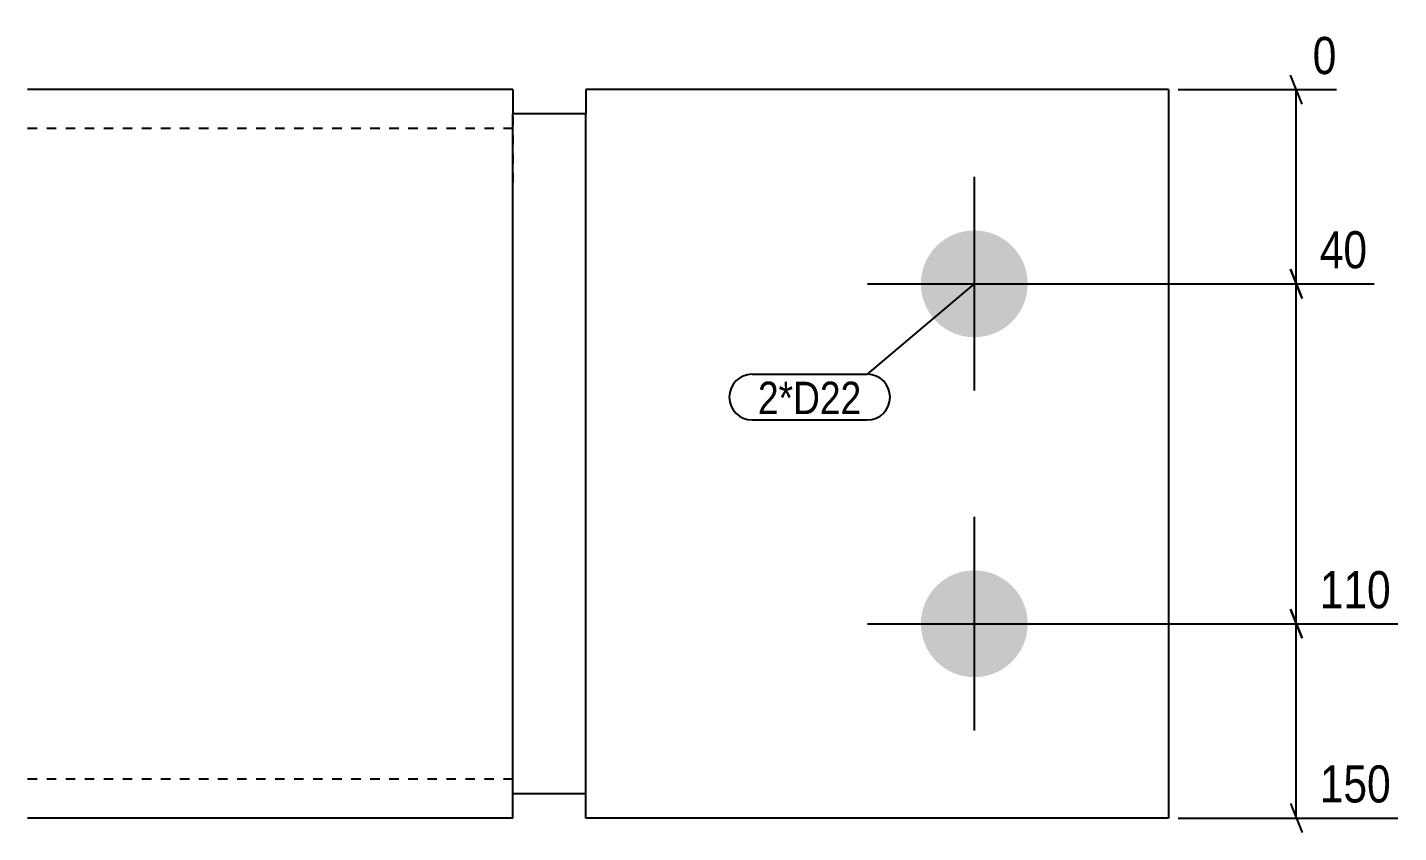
# Model space of a CAD drawing. Header units: millimetres. Extents: x 22 to 26277, y 5 to 3243.
# Drawn here: x 13999.3 to 14281.7, y 4.8 to 170.6 of the extents above; entities that cross this region are included whole.
import ezdxf

# ---------------------------------------------------------------- set-up
doc = ezdxf.new("R2010")
doc.units = ezdxf.units.MM
doc.linetypes.add('DXK_LINE_DOT2', pattern=[3.9198, 1.9599, -1.9599])
for name, color, linetype in [('MÅLSÆTNING', 7, 'Continuous'), ('STÅL', 7, 'Continuous'), ('TEKST', 7, 'Continuous')]:
    doc.layers.add(name, color=color, linetype=linetype)
doc.styles.add('Arial Narrow', font='ARIALN.TTF', dxfattribs={"height": 0.2})

msp = doc.modelspace()

# ---------------------------------------------------------------- hatches: boundary and pattern name
at = {"layer": 'STÅL', "linetype": 'Continuous'}
for points in [[(14194.35, 128.8, -1), (14194.35, 106.8, -1)], [(14194.35, 58.8, -1), (14194.35, 36.8, -1)]]:
    msp.add_hatch(color=96, dxfattribs=at).paths.add_polyline_path(points)

# ---------------------------------------------------------------- linework, layer by layer
at = {"layer": 'MÅLSÆTNING', "color": 7, "linetype": 'Continuous'}
for p, q in [((14261.85, 154.8), (14259.45, 160.8)), ((14236.35, 157.8), (14268.93, 157.8)), ((14260.65, 117.8), (14260.65, 157.8)), ((14261.85, 114.8), (14259.45, 120.8)), ((14259.45, 120.8), (14261.85, 114.8)), ((14196.35, 117.8), (14276.71, 117.8)), ((14196.35, 117.8), (14276.71, 117.8)), ((14260.65, 47.8), (14260.65, 117.8)), ((14259.45, 50.8), (14261.85, 44.8)), ((14261.85, 44.8), (14259.45, 50.8)), ((14196.35, 47.8), (14281.59, 47.8)), ((14196.35, 47.8), (14281.59, 47.8)), ((14260.65, 7.8), (14260.65, 47.8)), ((14259.45, 10.8), (14261.85, 4.8)), ((14236.35, 7.8), (14281.59, 7.8))]:
    msp.add_line(p, q, dxfattribs=at)
at = {"layer": 'STÅL', "color": 2, "linetype": 'Continuous'}
for p, q in [((14099.35, 157.8), (13999.35, 157.8)), ((14099.35, 157.8), (14099.35, 152.8)), ((14114.35, 157.8), (14114.35, 152.8)), ((14234.35, 157.8), (14114.35, 157.8)), ((14234.35, 157.8), (14234.35, 7.8)), ((14114.35, 152.8), (14099.35, 152.8)), ((14099.35, 12.8), (14099.35, 152.8)), ((14114.35, 12.8), (14114.35, 152.8)), ((14114.35, 12.8), (14099.35, 12.8)), ((14099.35, 7.8), (14099.35, 12.8)), ((14114.35, 7.8), (14114.35, 12.8)), ((14099.35, 7.8), (13999.35, 7.8)), ((14234.35, 7.8), (14114.35, 7.8))]:
    msp.add_line(p, q, dxfattribs=at)
at = {"layer": 'STÅL', "color": 7, "linetype": 'DXK_LINE_DOT2'}
for p, q in [((14099.35, 156.28), (14099.35, 137.8)), ((14114.35, 12.8), (14114.35, 152.8)), ((14099.35, 149.8), (13999.35, 149.8)), ((14099.35, 12.8), (14099.35, 137.8)), ((14099.35, 15.8), (13999.35, 15.8))]:
    msp.add_line(p, q, dxfattribs=at)
at = {"layer": 'STÅL', "color": 96, "linetype": 'Continuous'}
for p, q in [((14194.35, 139.8), (14194.35, 95.8)), ((14172.35, 117.8), (14216.35, 117.8)), ((14194.35, 69.8), (14194.35, 25.8)), ((14172.35, 47.8), (14216.35, 47.8))]:
    msp.add_line(p, q, dxfattribs=at)

# ---------------------------------------------------------------- wipeouts: each hides what was drawn before it
at = {"color": 0, "linetype": 'Continuous'}
for points in [[(14276.86, 119.4), (14276.86, 130.6), (14263.91, 130.6), (14263.91, 119.4)], [(14281.73, 49.4), (14281.73, 60.6), (14263.91, 60.6), (14263.91, 49.4)], [(14281.73, 9.4), (14281.73, 20.6), (14263.91, 20.6), (14263.91, 9.4)]]:
    msp.add_wipeout(points, dxfattribs=at).dxf.layer = 'MÅLSÆTNING'
at = {"color": 0}
msp.add_wipeout([(14171.11, 90.97), (14171.11, 97.97), (14149.8, 97.97), (14149.8, 90.97)], dxfattribs=at).dxf.layer = 'TEKST'

# ---------------------------------------------------------------- next in the draw order: texts
at = {"layer": 'MÅLSÆTNING', "color": 3, "linetype": 'Continuous', "style": 'Arial Narrow'}
for s, p in [('40', (14265.51, 121)), ('110', (14265.51, 51)), ('150', (14265.51, 11))]:
    msp.add_text(s, height=7.635, dxfattribs=at).set_placement(p)

# ---------------------------------------------------------------- next in the draw order: wipeouts: each hides what was drawn before it
at = {"color": 0, "linetype": 'Continuous'}
msp.add_wipeout([(14270.53, 159.4), (14270.53, 170.6), (14262.45, 170.6), (14262.45, 159.4)], dxfattribs=at).dxf.layer = 'MÅLSÆTNING'
at = {"color": 0}
msp.add_wipeout([(14171.11, 90.97), (14171.11, 97.97), (14149.8, 97.97), (14149.8, 90.97)], dxfattribs=at).dxf.layer = 'TEKST'

# ---------------------------------------------------------------- next in the draw order: linework, layer by layer
at = {"layer": 'TEKST', "color": 7, "linetype": 'Continuous'}
for p, q in [((14194.35, 117.8), (14172.31, 99.17)), ((14148.6, 99.17), (14172.31, 99.17)), ((14148.6, 89.77), (14172.31, 89.77))]:
    msp.add_line(p, q, dxfattribs=at)
for centre, start, end in [((14148.6, 94.47), 90, 270), ((14172.31, 94.47), 270, 90)]:
    msp.add_arc(centre, 4.7, start, end, dxfattribs=at)

# ---------------------------------------------------------------- next in the draw order: texts
at = {"layer": 'MÅLSÆTNING', "color": 3, "linetype": 'Continuous', "style": 'Arial Narrow'}
msp.add_text('0', height=7.64, dxfattribs=at).set_placement((14264.05, 161))
at = {"layer": 'TEKST', "color": 3, "style": 'Arial Narrow'}
msp.add_text('2*D22', height=6.681, dxfattribs=at).set_placement((14149.8, 90.97))

doc.saveas('drawing.dxf')
